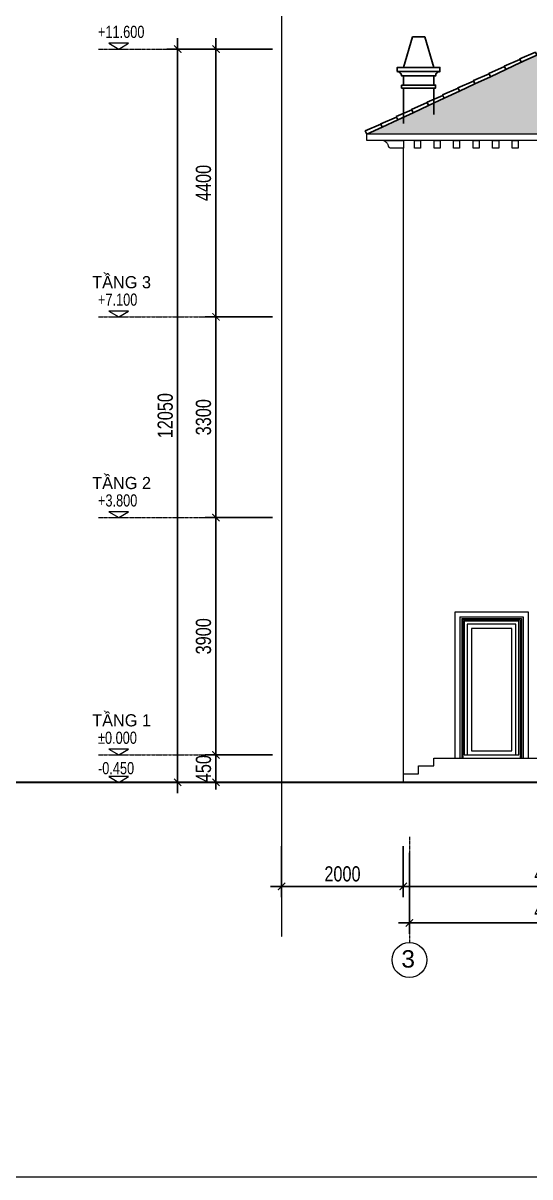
# Model space of a CAD drawing. Header units: millimetres. Extents: x 33748 to 451939, y -263262 to 62681.
# Drawn here: x 369589 to 377917, y -252597 to -233634 of the extents above; entities that cross this region are included whole.
import ezdxf
from ezdxf.enums import TextEntityAlignment as Align

# ---------------------------------------------------------------- set-up
doc = ezdxf.new("R2010")
doc.units = ezdxf.units.MM
doc.header["$PDMODE"] = 98
doc.linetypes.add('CENTER', pattern=[50.8, 31.75, -6.35, 6.35, -6.35])
doc.linetypes.add('HIDDEN', pattern=[0.375, 0.25, -0.125])
doc.layers.get('Defpoints').update_dxf_attribs({"color": 202, "lineweight": 13})
for name, color, linetype, lineweight in [('-CENTER', 143, 'CENTER', 13), ('-DIM', 9, 'Continuous', 13), ('-DOOR', 137, 'Continuous', 9), ('-KH', 143, 'Continuous', 13), ('-LINE1', 7, 'Continuous', 18), ('-RANH GIOI KHU DAT', 12, 'CENTER', 18), ('-TEXT', 7, 'Continuous', 15), ('-WALL', 4, 'Continuous', 35)]:
    doc.layers.add(name, color=color, linetype=linetype, lineweight=lineweight)
for name, color, linetype in [('-HATCH CONCRETE', 54, 'Continuous'), ('1-NETMANH', 8, 'Continuous'), ('12. NET DIM', 9, 'Continuous'), ('13. NET HATCH', 252, 'Continuous'), ('SOLO', 7, 'Continuous')]:
    doc.layers.add(name, color=color, linetype=linetype)
doc.styles.add('1', font='arial.ttf')
doc.styles.add('AVANH', font='', dxfattribs={"width": 0.8})
doc.styles.add('vnavanth', font='', dxfattribs={"width": 0.8})
doc.styles.get('AVANH').set_extended_font_data('.VnAvantH')
doc.styles.get('vnavanth').set_extended_font_data('.VnAvantH')
doc.dimstyles.new('C_100A3', dxfattribs={"dimscale": 100, "dimtxt": 2.5, "dimasz": 1.2, "dimexe": 1.8, "dimexo": 0, "dimgap": 0.75, "dimtad": 1, "dimdec": 0, "dimzin": 0, "dimdsep": 46, "dimtxsty": 'AVANH', "dimblk": 'ARCHTICK', "dimcen": 0, "dimdle": 1.8, "dimclrd": 256, "dimclre": 256, "dimclrt": 7, "dimadec": 0, "dimazin": 0, "dimtfac": 0.0001, "dimtdec": 0, "dimtix": 1, "dimtmove": 2, "dimatfit": 3, "dimldrblk": 'ARCHTICK', "dimfxl": 1.8, "dimtolj": 1, "dimtzin": 0, "dimarcsym": 0})

# ---------------------------------------------------------------- blocks, each defined once
blk = doc.blocks.new('_ARCHTICK')
at = {"const_width": 0.15}
blk.add_lwpolyline([(-0.5, -0.5), (0.5, 0.5)], dxfattribs=at)
blk = doc.blocks.new('*D1322')
at = {"layer": '-DIM', "lineweight": -2, "transparency": 16777216}
for p, q in [((373689, -241762), (372579, -241762)), ((372759, -245842), (372759, -241582)), ((373689, -245662), (372579, -245662))]:
    blk.add_line(p, q, dxfattribs=at)
at = {"layer": 'Defpoints', "color": 0, "transparency": 16777216}
for p in [(372759, -241762), (373689, -241762), (373689, -245662)]:
    blk.add_point(p, dxfattribs=at)
at = {"layer": '-DIM', "lineweight": -2, "transparency": 16777216, "xscale": 120, "yscale": 120, "zscale": 120}
for p, rotation in [((372759, -241762), 90), ((372759, -245662), 270)]:
    blk.add_blockref('_ARCHTICK', p, dxfattribs=dict(at, rotation=rotation))
at = {"layer": '-DIM', "color": 7, "transparency": 16777216, "insert": (372554, -243712), "char_height": 250, "attachment_point": 5, "rotation": 90, "style": 'AVANH'}
blk.add_mtext('\\A1;3900', dxfattribs=at)
blk = doc.blocks.new('*D1323')
at = {"layer": '-DIM', "lineweight": -2, "transparency": 16777216}
for p, q in [((372759, -241942), (372759, -238282)), ((373689, -238462), (372579, -238462)), ((373689, -241762), (372579, -241762))]:
    blk.add_line(p, q, dxfattribs=at)
at = {"layer": 'Defpoints', "color": 0, "transparency": 16777216}
for p in [(372759, -238462), (373689, -238462), (373689, -241762)]:
    blk.add_point(p, dxfattribs=at)
at = {"layer": '-DIM', "lineweight": -2, "transparency": 16777216, "xscale": 120, "yscale": 120, "zscale": 120}
for p, rotation in [((372759, -238462), 90), ((372759, -241762), 270)]:
    blk.add_blockref('_ARCHTICK', p, dxfattribs=dict(at, rotation=rotation))
at = {"layer": '-DIM', "color": 7, "transparency": 16777216, "insert": (372554, -240112), "char_height": 250, "attachment_point": 5, "rotation": 90, "style": 'AVANH'}
blk.add_mtext('\\A1;3300', dxfattribs=at)
blk = doc.blocks.new('*D1324')
at = {"layer": '-DIM', "lineweight": -2, "transparency": 16777216}
for p, q in [((372759, -245662), (372759, -245542)), ((373689, -245662), (372579, -245662)), ((372759, -246112), (372759, -245662)), ((373689, -246112), (372579, -246112)), ((372759, -246112), (372759, -246232))]:
    blk.add_line(p, q, dxfattribs=at)
at = {"layer": 'Defpoints', "color": 0, "transparency": 16777216}
for p in [(372759, -245662), (373689, -245662), (373689, -246112)]:
    blk.add_point(p, dxfattribs=at)
at = {"layer": '-DIM', "lineweight": -2, "transparency": 16777216, "xscale": 120, "yscale": 120, "zscale": 120}
for p, rotation in [((372759, -245662), 270), ((372759, -246112), 90)]:
    blk.add_blockref('_ARCHTICK', p, dxfattribs=dict(at, rotation=rotation))
at = {"layer": '-DIM', "color": 7, "transparency": 16777216, "insert": (372554, -245887), "char_height": 250, "attachment_point": 5, "rotation": 90, "style": 'AVANH'}
blk.add_mtext('\\A1;450', dxfattribs=at)
blk = doc.blocks.new('*D1307')
at = {"layer": '12. NET DIM', "lineweight": -2, "transparency": 16777216}
for p, q in [((375837, -247163), (375837, -248002)), ((380737, -247163), (380737, -248002)), ((375657, -247822), (380917, -247822))]:
    blk.add_line(p, q, dxfattribs=at)
at = {"layer": 'Defpoints', "color": 0, "transparency": 16777216}
for p in [(375837, -247163), (380737, -247163), (380737, -247822)]:
    blk.add_point(p, dxfattribs=at)
at = {"layer": '12. NET DIM', "lineweight": -2, "transparency": 16777216, "xscale": 120, "yscale": 120, "zscale": 120, "rotation": 180}
blk.add_blockref('_ARCHTICK', (375837, -247822), dxfattribs=at)
at = {"layer": '12. NET DIM', "lineweight": -2, "transparency": 16777216, "xscale": 120, "yscale": 120, "zscale": 120}
blk.add_blockref('_ARCHTICK', (380737, -247822), dxfattribs=at)
at = {"layer": '12. NET DIM', "color": 7, "transparency": 16777216, "insert": (378287, -247618), "char_height": 250, "attachment_point": 5, "style": 'AVANH'}
blk.add_mtext('\\A1;4900', dxfattribs=at)
blk = doc.blocks.new('*D1311')
at = {"layer": '12. NET DIM', "lineweight": -2, "transparency": 16777216}
for p, q in [((375937, -247269), (375937, -248602)), ((380637, -247288), (380637, -248602)), ((380817, -248422), (375757, -248422))]:
    blk.add_line(p, q, dxfattribs=at)
at = {"layer": 'Defpoints', "color": 0, "transparency": 16777216}
for p in [(375937, -247269), (380637, -247288), (375937, -248422)]:
    blk.add_point(p, dxfattribs=at)
at = {"layer": '12. NET DIM', "lineweight": -2, "transparency": 16777216, "xscale": 120, "yscale": 120, "zscale": 120, "rotation": 180}
blk.add_blockref('_ARCHTICK', (375937, -248422), dxfattribs=at)
at = {"layer": '12. NET DIM', "lineweight": -2, "transparency": 16777216, "xscale": 120, "yscale": 120, "zscale": 120}
blk.add_blockref('_ARCHTICK', (380637, -248422), dxfattribs=at)
at = {"layer": '12. NET DIM', "color": 7, "transparency": 16777216, "insert": (378287, -248218), "char_height": 250, "attachment_point": 5, "style": 'AVANH'}
blk.add_mtext('\\A1;4700', dxfattribs=at)
blk = doc.blocks.new('*D1238')
at = {"layer": '12. NET DIM', "lineweight": -2, "transparency": 16777216}
for p, q in [((373837, -247163), (373837, -248002)), ((375837, -247163), (375837, -248002)), ((376017, -247822), (373657, -247822))]:
    blk.add_line(p, q, dxfattribs=at)
at = {"layer": 'Defpoints', "color": 0, "transparency": 16777216}
for p in [(373837, -247163), (375837, -247163), (373837, -247822)]:
    blk.add_point(p, dxfattribs=at)
at = {"layer": '12. NET DIM', "lineweight": -2, "transparency": 16777216, "xscale": 120, "yscale": 120, "zscale": 120, "rotation": 180}
blk.add_blockref('_ARCHTICK', (373837, -247822), dxfattribs=at)
at = {"layer": '12. NET DIM', "lineweight": -2, "transparency": 16777216, "xscale": 120, "yscale": 120, "zscale": 120}
blk.add_blockref('_ARCHTICK', (375837, -247822), dxfattribs=at)
at = {"layer": '12. NET DIM', "color": 7, "transparency": 16777216, "insert": (374837, -247618), "char_height": 250, "attachment_point": 5, "style": 'AVANH'}
blk.add_mtext('\\A1;2000', dxfattribs=at)
blk = doc.blocks.new('*D1153')
at = {"layer": '-DIM', "lineweight": -2, "transparency": 16777216}
for p, q in [((372759, -238642), (372759, -233882)), ((373689, -234062), (372579, -234062)), ((373689, -238462), (372579, -238462))]:
    blk.add_line(p, q, dxfattribs=at)
at = {"layer": 'Defpoints', "color": 0, "transparency": 16777216}
for p in [(372759, -234062), (373689, -234062), (373689, -238462)]:
    blk.add_point(p, dxfattribs=at)
at = {"layer": '-DIM', "lineweight": -2, "transparency": 16777216, "xscale": 120, "yscale": 120, "zscale": 120}
for p, rotation in [((372759, -234062), 90), ((372759, -238462), 270)]:
    blk.add_blockref('_ARCHTICK', p, dxfattribs=dict(at, rotation=rotation))
at = {"layer": '-DIM', "color": 7, "transparency": 16777216, "insert": (372554, -236262), "char_height": 250, "attachment_point": 5, "rotation": 90, "style": 'AVANH'}
blk.add_mtext('\\A1;4400', dxfattribs=at)
blk = doc.blocks.new('*D1154')
at = {"layer": '-DIM', "lineweight": -2, "transparency": 16777216}
for p, q in [((372129, -246292), (372129, -233882)), ((373689, -234062), (371949, -234062)), ((373689, -246112), (371949, -246112))]:
    blk.add_line(p, q, dxfattribs=at)
at = {"layer": 'Defpoints', "color": 0, "transparency": 16777216}
for p in [(372129, -234062), (373689, -234062), (373689, -246112)]:
    blk.add_point(p, dxfattribs=at)
at = {"layer": '-DIM', "lineweight": -2, "transparency": 16777216, "xscale": 120, "yscale": 120, "zscale": 120}
for p, rotation in [((372129, -234062), 90), ((372129, -246112), 270)]:
    blk.add_blockref('_ARCHTICK', p, dxfattribs=dict(at, rotation=rotation))
at = {"layer": '-DIM', "color": 7, "transparency": 16777216, "insert": (371925, -240087), "char_height": 250, "attachment_point": 5, "rotation": 90, "style": 'AVANH'}
blk.add_mtext('\\A1;12050', dxfattribs=at)

msp = doc.modelspace()

# ---------------------------------------------------------------- hatches: boundary and pattern name
at = {"layer": '13. NET HATCH'}
h = msp.add_hatch(dxfattribs=at)
h.set_pattern_fill('N-ONG-01', color=256, scale=200)
h.set_pattern_definition([(274.9697, (290364.163, -77206.8546), (-199.9982614, 2400.0002103), [184.6944, -4432.6642]), (180, (290380.16, -77390.85), (-200, -200), [16, -184]), (0, (290180.16, -77406.85), (200, 200), [56, -144]), (90, (290236.16, -77406.85), (-200, 200), [20, -180]), (270, (290364.16, -77386.85), (200, -200), [20, -180]), (0, (290364.16, -77406.85), (200, 200), [16, -184]), (0, (290180.16, -77390.85), (200, 200), [40, -160]), (85.0303, (290220.163, -77390.8546), (199.9982614, 2400.0002103), [184.6944, -4432.6642]), (52.6961, (290220.163, -77380.8546), (-2599.99717798, -3400.00214834), [52.8016, -5227.35]), (18.4349, (290252.16, -77338.855), (400.000087, 199.99968), [50.5964, -581.859]), (341.5651, (290300.16, -77322.855), (-400.000087, 199.99968), [50.5964, -581.859]), (307.3039, (290348.163, -77338.8546), (2599.99717798, -3400.00214834), [52.8016, -5227.35]), (20.2249, (290262.163, -77352.855), (-2199.99945287, -800.0016671), [40.497, -4009.1944]), (339.7751, (290300.163, -77338.855), (2199.99945287, -800.0016671), [40.497, -4009.1944]), (307.4054, (290338.163, -77352.855), (2000.0019905, -2599.998493), [42.8018, -4237.385]), (52.5946, (290236.163, -77386.855), (-2000.0019905, -2599.998493), [42.8018, -4237.385])])
h.paths.add_polyline_path([(386137.4, -235462.4), (383087.6, -234040.3), (378428.6, -234044.9), (381354.1, -235404.9), (381337.1, -235462.4)])
h.paths.add_polyline_path([(381337.1, -235462.4), (378287.2, -234040.3), (378287.2, -234040.3), (375237.4, -235462.4)])

# ---------------------------------------------------------------- linework, layer by layer
at = {"layer": '-CENTER', "ltscale": 0.1}
for p, q in [((370828, -234062.3), (373656.9, -234062.3)), ((370828, -238462.4), (373689, -238462.4)), ((370828, -241762.4), (373689, -241762.4)), ((370828, -245662.4), (373689, -245662.4)), ((370828, -246112.4), (373689, -246112.4)), ((375937.4, -247006.2), (375937.4, -248745.4))]:
    msp.add_line(p, q, dxfattribs=at)
at = {"layer": '-DOOR', "lineweight": 9}
for points in [[(377687.4, -243512.4), (376887.4, -243512.4), (376887.4, -245662.4), (377687.4, -245662.4)], [(377617.4, -243582.4), (376957.4, -243582.4), (376957.4, -245592.4), (377617.4, -245592.4)]]:
    msp.add_lwpolyline(points, close=True, dxfattribs=at)
at = {"layer": '-HATCH CONCRETE'}
for points in [[(378028.8, -234160.8), (378006.9, -234113.6), (377749.7, -234224.7), (377775.1, -234279.1)], [(377521.3, -234397.4), (377499.3, -234350.3), (377242.2, -234461.4), (377267.5, -234515.8)], [(377775.1, -234279.1), (377753.1, -234232), (377495.9, -234343), (377521.3, -234397.4)], [(377267.5, -234515.8), (377245.6, -234468.6), (376988.4, -234579.7), (377013.8, -234634.1)], [(376760, -234752.4), (376738, -234705.3), (376480.9, -234816.4), (376506.2, -234870.8)], [(377013.8, -234634.1), (376991.8, -234587), (376734.6, -234698), (376760, -234752.4)], [(376252.5, -234989.1), (376230.5, -234942), (375973.3, -235053), (375998.7, -235107.4)], [(376506.2, -234870.8), (376484.3, -234823.6), (376227.1, -234934.7), (376252.5, -234989.1)], [(375998.7, -235107.4), (375976.7, -235060.3), (375719.6, -235171.4), (375744.9, -235225.8)], [(375491.2, -235344.1), (375469.2, -235297), (375212, -235408), (375237.4, -235462.4)], [(375744.9, -235225.8), (375723, -235178.6), (375465.8, -235289.7), (375491.2, -235344.1)]]:
    msp.add_lwpolyline(points, close=True, dxfattribs=at)
at = {"layer": '-KH'}
for p, q in [((371009.9, -234062.3), (371309.9, -234062.3)), ((371009.9, -238462.4), (371309.9, -238462.4)), ((371009.9, -241762.4), (371309.9, -241762.4)), ((371009.9, -245662.4), (371309.9, -245662.4)), ((371009.9, -246112.4), (371309.9, -246112.4))]:
    msp.add_line(p, q, dxfattribs=at)
for points in [[(371319, -233966.3), (371000.9, -233966.3), (371159.9, -234062.3)], [(371319, -238366.4), (371000.9, -238366.4), (371159.9, -238462.4)], [(371319, -241666.4), (371000.9, -241666.4), (371159.9, -241762.4)], [(371319, -245566.4), (371000.9, -245566.4), (371159.9, -245662.4)], [(371319, -246016.4), (371000.9, -246016.4), (371159.9, -246112.4)]]:
    msp.add_lwpolyline(points, close=True, dxfattribs=at)
msp.add_circle((375937.4, -249031.7), 286.3, dxfattribs=at)
for points in [[(371159.9, -234062.3), (371159.9, -233966.3), (371319, -233966.3), (371159.9, -234062.3)], [(371159.9, -238462.4), (371159.9, -238366.4), (371319, -238366.4), (371159.9, -238462.4)], [(371159.9, -241762.4), (371159.9, -241666.4), (371319, -241666.4), (371159.9, -241762.4)], [(371159.9, -245662.4), (371159.9, -245566.4), (371319, -245566.4), (371159.9, -245662.4)], [(371159.9, -246112.4), (371159.9, -246016.4), (371319, -246016.4), (371159.9, -246112.4)]]:
    msp.add_solid(points, dxfattribs=at)
at = {"layer": '-LINE1'}
for p, q in [((375237.4, -235462.4), (378287.2, -234040.3)), ((375237.4, -235562.4), (375237.4, -235462.4)), ((386137.4, -235462.4), (375237.4, -235462.4)), ((386137.4, -235562.4), (375237.4, -235562.4)), ((375837.4, -246112.4), (375837.4, -235690.4))]:
    msp.add_line(p, q, dxfattribs=at)
at = {"layer": '-LINE1', "lineweight": 20}
for p, q in [((376687.4, -243312.4), (377887.4, -243312.4)), ((376687.4, -245712.4), (376687.4, -243312.4)), ((377887.4, -243312.4), (377887.4, -245712.4))]:
    msp.add_line(p, q, dxfattribs=at)
at = {"layer": '-LINE1'}
for points in [[(375624.1, -235689.4), (375619.9, -235688.2), (375615.8, -235686.5), (375612, -235684.3), (375608.4, -235681.7), (375605.1, -235678.7), (375602.2, -235675.4), (375599.7, -235671.7), (375597.6, -235667.8), (375596, -235663.7), (375594.9, -235659.4), (375592.6, -235650.5), (375589.7, -235641.7), (375586.1, -235633.3), (375581.8, -235625.1), (375576.9, -235617.4), (375571.4, -235610), (375565.3, -235603.1), (375558.6, -235596.7), (375551.5, -235590.9), (375543.9, -235585.7), (375536, -235581.1), (375527.7, -235577.1), (375526.2, -235576.4), (375524.9, -235575.6), (375523.6, -235574.7), (375522.5, -235573.6), (375521.4, -235572.5), (375520.4, -235571.2), (375519.6, -235569.9), (375518.9, -235568.5), (375518.3, -235567), (375517.9, -235565.5), (375517.6, -235564), (375517.4, -235562.4), (375837.4, -235562.4), (375837.4, -235690.4), (375836.3, -235690.4), (375632.9, -235690.4), (375628.5, -235690.2)], [(376020.5, -235690.4), (376020.5, -235562.4), (376120.5, -235562.4), (376120.5, -235690.4)], [(376341.5, -235690.4), (376341.5, -235562.4), (376441.5, -235562.4), (376441.5, -235690.4)], [(376662.5, -235690.4), (376662.5, -235562.4), (376762.5, -235562.4), (376762.5, -235690.4)], [(376983.6, -235690.4), (376983.6, -235562.4), (377083.6, -235562.4), (377083.6, -235690.4)], [(377304.6, -235690.4), (377304.6, -235562.4), (377404.6, -235562.4), (377404.6, -235690.4)], [(377625.6, -235690.4), (377625.6, -235562.4), (377725.6, -235562.4), (377725.6, -235690.4)]]:
    msp.add_lwpolyline(points, close=True, dxfattribs=at)
at = {"layer": '-LINE1', "lineweight": 20}
msp.add_lwpolyline([(377737.4, -243462.4), (376837.4, -243462.4), (376837.4, -245662.4), (377737.4, -245662.4)], close=True, dxfattribs=at)
at = {"layer": '-LINE1'}
msp.add_lwpolyline([(375837.4, -246112.4), (375837.4, -245972.4), (376087.4, -245972.4), (376087.4, -245842.4), (376337.4, -245842.4), (376337.4, -245712.4), (380537.7, -245712.4), (380537.7, -245842.4), (380787.7, -245842.4), (380787.7, -245972.4), (381037.7, -245972.4), (381037.7, -246112.4)], dxfattribs=at)
at = {"layer": '-RANH GIOI KHU DAT', "linetype": 'HIDDEN', "ltscale": 10}
msp.add_lwpolyline([(373837.4, -231440), (373837.4, -248648.8)], dxfattribs=at)
at = {"layer": '-WALL'}
msp.add_lwpolyline([(399947.2, -246112.4), (368447.2, -246112.4)], dxfattribs=at)
at = {"layer": '1-NETMANH', "lineweight": 20}
for p, q in [((376767.4, -243392.4), (377807.4, -243392.4)), ((376767.4, -243392.4), (376767.4, -245712.4)), ((376797.4, -243422.4), (377777.4, -243422.4)), ((376797.4, -243422.4), (376797.4, -245712.4)), ((376817.4, -243442.4), (377757.4, -243442.4)), ((376817.4, -243442.4), (376817.4, -245712.4)), ((377757.4, -243442.4), (377757.4, -245712.4)), ((377777.4, -243422.4), (377777.4, -245712.4)), ((377807.4, -243392.4), (377807.4, -245712.4))]:
    msp.add_line(p, q, dxfattribs=at)
at = {"layer": 'Defpoints'}
msp.add_lwpolyline([(368447.2, -252596.8), (399947.2, -252596.8), (399947.2, -230321.8), (368447.2, -230321.8)], close=True, dxfattribs=at)
at = {"layer": 'SOLO'}
for p, q in [((375837.4, -234362.4), (375986.7, -233862.4)), ((375986.7, -233862.4), (376188.1, -233862.4)), ((376337.4, -234362.4), (376188.1, -233862.4)), ((375837.4, -234652.4), (375837.4, -234502.4)), ((376337.4, -234502.4), (376337.4, -234652.4)), ((375837.4, -235285.4), (375837.4, -234702.4)), ((376337.4, -234702.4), (376337.4, -235137.8))]:
    msp.add_line(p, q, dxfattribs=at)
msp.add_lwpolyline([(375737.4, -234432.4), (376437.4, -234432.4), (376437.4, -234362.4), (375737.4, -234362.4), (375737.4, -234432.4)], dxfattribs=at)
msp.add_lwpolyline([(376437.4, -234432.4, 0.4142136), (376367.4, -234502.4), (375807.4, -234502.4, 0.4142136), (375737.4, -234432.4)], format="xyb", dxfattribs=at)
msp.add_lwpolyline([(375807.4, -234652.4), (375807.4, -234702.4), (376367.4, -234702.4), (376367.4, -234652.4)], close=True, dxfattribs=at)

# ---------------------------------------------------------------- texts
at = {"layer": '-TEXT', "style": '1', "width": 0.75}
for s, p in [('+11.600', (370819.9, -233879)), ('+7.100', (370819.9, -238279.1)), ('+3.800', (370819.9, -241579.1)), ('%%P0.000', (370819.9, -245479.1)), ('-0.450', (370819.9, -245979))]:
    msp.add_text(s, height=200, dxfattribs=at).set_placement(p)
at = {"layer": '-TEXT', "color": 2, "style": 'vnavanth'}
for s, height, p in [('TÇNG 3', 200, (370725.2, -237993.1)), ('TÇNG 2', 199.96, (370725.2, -241293.1)), ('TÇNG 1', 199.96, (370725.2, -245193.1))]:
    msp.add_text(s, height=height, dxfattribs=at).set_placement(p)
at = {"layer": '-TEXT', "color": 2, "style": '1'}
msp.add_text('3', height=286.3, dxfattribs=at).set_placement((375916.9, -249013.6), align=Align.MIDDLE_CENTER)

# ---------------------------------------------------------------- dimensions: what is measured, and where the dimension line sits
at = {"layer": '-DIM'}
for base, p1, p2, picture, middle in [((372128.8, -234062.3), (373689, -246112.4), (373689, -234062.3), '*D1154', (371924.5, -240087.3)), ((372758.8, -234062.3), (373689, -238462.4), (373689, -234062.3), '*D1153', (372554.5, -236262.3)), ((372758.8, -238462.4), (373689, -241762.4), (373689, -238462.4), '*D1323', (372554.5, -240112.4)), ((372758.8, -241762.4), (373689, -245662.4), (373689, -241762.4), '*D1322', (372554.5, -243712.4)), ((372758.8, -245662.4), (373689, -246112.4), (373689, -245662.4), '*D1324', (372554.5, -245887.4))]:
    dim = msp.add_linear_dim(base=base, p1=p1, p2=p2, angle=90, dimstyle='C_100A3', dxfattribs=at)
    dim.commit()
    dim.dimension.update_dxf_attribs({"geometry": picture, "text_midpoint": middle})
at = {"layer": '12. NET DIM'}
dim = msp.add_linear_dim(base=(373837.4, -247822.4), p1=(375837.4, -247163.1), p2=(373837.4, -247163.1), dimstyle='C_100A3', dxfattribs=at)
dim.commit()
dim.dimension.update_dxf_attribs({"geometry": '*D1238', "text_midpoint": (374837.4, -247618.1)})
for base, p1, p2, picture, middle in [((380737.1, -247822.4), (375837.4, -247163.1), (380737.1, -247163.1), '*D1307', (378287.2, -247618.1)), ((375937.4, -248422.4), (380637.1, -247287.7), (375937.4, -247268.8), '*D1311', (378287.2, -248218.1))]:
    dim = msp.add_linear_dim(base=base, p1=p1, p2=p2, angle=180, dimstyle='C_100A3', dxfattribs=at)
    dim.commit()
    dim.dimension.update_dxf_attribs({"geometry": picture, "text_midpoint": middle})

doc.saveas('drawing.dxf')
